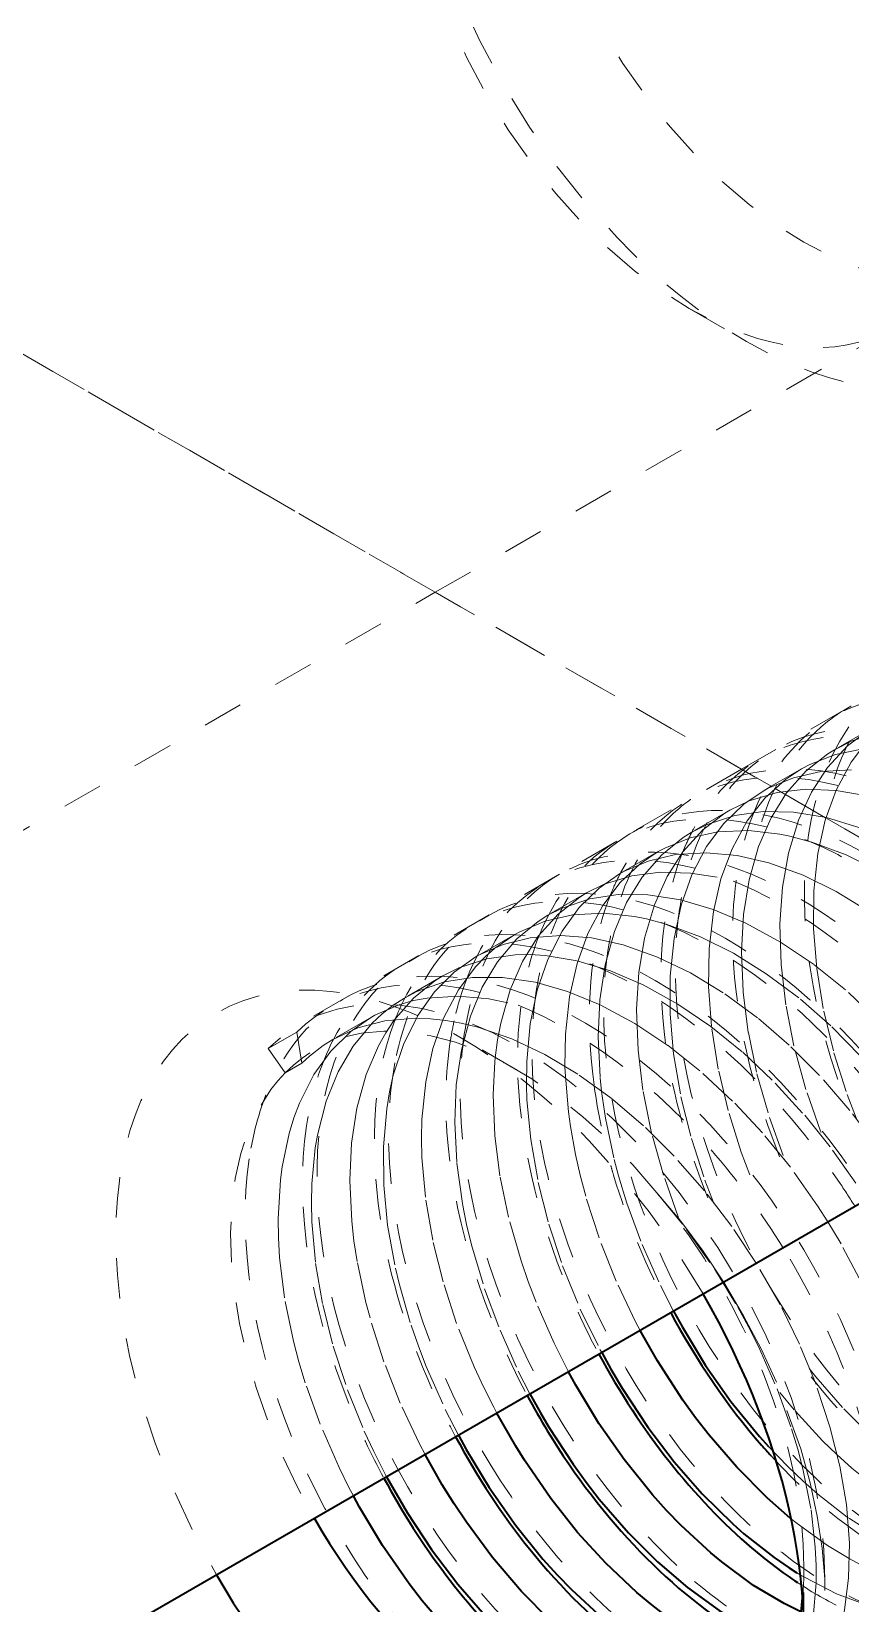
# Model space of a CAD drawing. Header units: millimetres. Extents: x -742 to 742, y -525 to 525.
# Drawn here: x 392.9 to 413.1, y -104.32 to -65.56 of the extents above; entities that cross this region are included whole.
import ezdxf

# ---------------------------------------------------------------- set-up
doc = ezdxf.new("R2010")
doc.units = ezdxf.units.MM
doc.linetypes.add('虚线', pattern=[2, 1, -1])
doc.layers.get('0').update_dxf_attribs({"lineweight": 35})
doc.layers.add('粗实线层', color=7, linetype='Continuous', lineweight=35)
doc.layers.add('虚线层', color=6, linetype='虚线', lineweight=18)

# ---------------------------------------------------------------- blocks, each defined once
blk = doc.blocks.new('*X14')
blk.add_line((-575.673, -475.253), (-620.941, -501.388))
for points in [[(-588.085, -482.418), (-587.864, -482.818), (-587.29, -483.757), (-586.666, -484.645), (-585.963, -485.511), (-585.741, -485.759)], [(-585.202, -487.523), (-585.771, -487.025), (-586.522, -486.269), (-587.206, -485.473), (-587.537, -485.047), (-587.852, -484.611), (-588.48, -483.645), (-588.907, -482.893)], [(-589.854, -483.44), (-589.627, -483.851), (-589.347, -484.322), (-588.713, -485.281), (-588.063, -486.135), (-587.375, -486.922), (-586.62, -487.666), (-586.349, -487.906)], [(-587.165, -488.377), (-587.894, -487.703), (-588.252, -487.333), (-588.597, -486.949), (-589.299, -486.079), (-589.921, -485.187), (-590.491, -484.245), (-590.673, -483.912)], [(-591.623, -484.461), (-591.365, -484.926), (-591.157, -485.278)], [(-591.974, -485.749), (-592.44, -484.933)], [(-591.157, -485.278), (-590.559, -486.195), (-590.238, -486.636), (-589.912, -487.055), (-589.191, -487.889), (-588.475, -488.604), (-587.739, -489.234), (-586.953, -489.798), (-586.203, -490.231), (-585.826, -490.41), (-585.459, -490.56), (-585.135, -490.672)], [(-593.388, -485.48), (-593.197, -485.828), (-592.627, -486.77), (-591.971, -487.705), (-591.303, -488.531), (-590.952, -488.92), (-590.599, -489.284), (-589.832, -489.988), (-589.087, -490.567), (-588.337, -491.051), (-587.553, -491.449), (-586.82, -491.719), (-586.458, -491.814), (-586.109, -491.879), (-585.713, -491.92)], [(-585.988, -492.389), (-586.637, -492.386), (-587.334, -492.272), (-588.096, -492.034), (-588.841, -491.697), (-589.592, -491.257), (-590.379, -490.688), (-591.115, -490.051), (-591.828, -489.33), (-592.545, -488.49), (-593.188, -487.625), (-593.495, -487.167), (-593.784, -486.704), (-594.21, -485.955)], [(-585.372, -491.295), (-585.971, -491.141), (-586.706, -490.855), (-587.491, -490.442), (-588.243, -489.945), (-588.619, -489.659), (-588.987, -489.354), (-589.751, -488.637), (-590.449, -487.873), (-591.111, -487.038), (-591.759, -486.094), (-591.974, -485.749)], [(-595.157, -486.501), (-594.651, -487.381), (-594.05, -488.295), (-593.402, -489.153), (-592.681, -489.982), (-591.963, -490.692), (-591.593, -491.018), (-591.224, -491.316), (-590.435, -491.871), (-589.684, -492.297), (-588.944, -492.62), (-588.186, -492.842), (-587.493, -492.941), (-586.836, -492.927), (-586.411, -492.853)], [(-586.419, -493.004), (-586.801, -493.189), (-587.389, -493.36), (-587.705, -493.404), (-588.027, -493.42), (-588.743, -493.364), (-589.457, -493.197), (-589.825, -493.071), (-590.192, -492.921), (-590.978, -492.515), (-591.728, -492.024), (-592.103, -491.74), (-592.47, -491.438), (-593.235, -490.727), (-593.937, -489.968), (-594.278, -489.559), (-594.603, -489.139), (-595.257, -488.2), (-595.824, -487.255), (-595.977, -486.975)], [(-586.349, -487.906), (-585.604, -488.491), (-585.226, -488.749), (-585.037, -488.869)], [(-584.946, -489.833), (-585.357, -489.63), (-586.107, -489.182), (-586.892, -488.604), (-587.165, -488.377)]]:
    blk.add_lwpolyline(points)
for centre, major_axis, start_param, end_param in [((-593.351, -485.459), (6, -10.392), 4.71236, 7.85401), ((-591.937, -484.643), (5, -8.66), 4.712355, 6.973002)]:
    blk.add_ellipse(centre, major_axis=major_axis, ratio=0.57735, start_param=start_param, end_param=end_param)
for points, knots in [([(-588.151, -482.458), (-587.514, -483.644), (-586.751, -484.758), (-585.835, -485.808), (-585.76, -485.893), (-585.684, -485.975)], [0, 0, 0, 0, 3121.7509, 3121.7509, 3397.801433, 3397.801433, 3397.801433, 3397.801433]), ([(-593.456, -485.517), (-592.925, -486.507), (-592.307, -487.446), (-590.061, -490.234), (-588.205, -491.63), (-586.294, -492.232), (-586.094, -492.284), (-585.896, -492.323)], [0, 0, 0, 0, 1344.958411, 1344.958411, 4437.026705, 4437.026705, 4805.081093, 4805.081093, 4805.081093, 4805.081093]), ([(-591.189, -485.375), (-589.842, -487.582), (-588.081, -489.4), (-585.929, -490.656), (-585.544, -490.844), (-585.165, -490.991)], [0, 0, 0, 0, 2804.383733, 2804.383733, 3420.256102, 3420.256102, 3420.256102, 3420.256102]), ([(-595.225, -486.539), (-594.318, -488.22), (-593.161, -489.751), (-590.382, -492.339), (-588.748, -493.211), (-587.305, -493.404)], [0, 0, 0, 0, 1562.72174, 1562.72174, 3439.761653, 3439.761653, 3439.761653, 3439.761653])]:
    blk.add_open_spline(points, degree=3, knots=knots)
for points in [[(-589.921, -483.48), (-588.908, -485.359), (-587.58, -487.044), (-586.147, -488.264)], [(-591.691, -484.497), (-591.532, -484.794), (-591.364, -485.087), (-591.189, -485.375)], [(-586.147, -488.264), (-585.775, -488.581), (-585.398, -488.865), (-585.021, -489.113)]]:
    blk.add_open_spline(points, degree=3)
at = {"layer": '虚线层', "color": 7}
for p, q in [((-575.673, -475.253), (-667.597, -422.18)), ((-593.958, -464.696), (-613.958, -453.149)), ((-564.776, -456.569), (-586.405, -469.057)), ((-587.694, -457.698), (-586.28, -458.514)), ((-593.958, -464.696), (-582.694, -458.193)), ((-615.221, -476.973), (-593.958, -464.696)), ((-586.405, -469.057), (-593.958, -464.696)), ((-583.16, -468.028), (-584.11, -468.577)), ((-586.405, -469.057), (-589.48, -470.832)), ((-585.673, -469.479), (-586.405, -469.057)), ((-584.927, -469.048), (-585.673, -469.479)), ((-585.673, -469.479), (-585.875, -469.596)), ((-565.673, -481.026), (-585.673, -469.479)), ((-586.697, -470.07), (-587.643, -470.617)), ((-589.48, -470.832), (-590.895, -471.649)), ((-588.464, -471.091), (-589.413, -471.639)), ((-590.895, -471.649), (-597.303, -475.348)), ((-590.23, -472.11), (-591.179, -472.658)), ((-591.999, -473.132), (-592.946, -473.678)), ((-593.768, -474.153), (-594.716, -474.7)), ((-595.533, -475.172), (-596.483, -475.72)), ((-597.368, -475.538), (-598.075, -475.947)), ((-597.248, -476.304), (-597.368, -475.538)), ((-597.657, -476.54), (-598.075, -475.947)), ((-591.937, -476.478), (-593.351, -475.661)), ((-597.248, -476.304), (-597.657, -476.54)), ((-584.866, -490.358), (-584.866, -488.725))]:
    blk.add_line(p, q, dxfattribs=at)
for points in [[(-582.341, -467.555), (-582.774, -467.848), (-583.274, -468.316), (-583.704, -468.882), (-584.073, -469.575), (-584.341, -470.318), (-584.524, -471.134), (-584.623, -472.059), (-584.629, -472.993), (-584.55, -473.968), (-584.376, -475.026), (-584.127, -476.05), (-583.798, -477.077), (-583.551, -477.722)], [(-584.441, -478.014), (-584.454, -477.981), (-584.815, -476.955), (-585.112, -475.877), (-585.313, -474.864), (-585.429, -473.874), (-585.457, -472.873), (-585.394, -471.97), (-585.245, -471.125), (-585, -470.313), (-584.683, -469.622), (-584.286, -469.018), (-583.789, -468.484), (-583.245, -468.079), (-583.16, -468.028)], [(-571.669, -478.82), (-571.935, -477.84), (-572.1, -477.342), (-572.282, -476.849), (-572.73, -475.809), (-573.231, -474.834), (-573.799, -473.885), (-574.46, -472.929), (-575.141, -472.07), (-575.501, -471.659), (-575.865, -471.271), (-576.665, -470.507), (-577.453, -469.863), (-578.26, -469.308), (-579.115, -468.827), (-579.926, -468.473), (-580.33, -468.335), (-580.723, -468.225), (-581.538, -468.081), (-582.281, -468.058), (-582.985, -468.148), (-583.675, -468.362), (-584.11, -468.577)], [(-584.11, -468.577), (-584.273, -468.677), (-584.807, -469.095), (-585.292, -469.643), (-585.678, -470.259), (-585.985, -470.963), (-586.22, -471.786), (-586.357, -472.639), (-586.407, -473.55), (-586.365, -474.556), (-586.237, -475.549), (-586.026, -476.565), (-585.718, -477.645), (-585.348, -478.67), (-585.328, -478.719)], [(-584.926, -469.048), (-584.721, -468.938), (-584.089, -468.693), (-583.405, -468.557), (-582.638, -468.534), (-581.873, -468.625), (-581.331, -468.752)], [(-586.2, -479.057), (-586.41, -478.499), (-586.735, -477.472), (-586.98, -476.45), (-587.147, -475.394), (-587.219, -474.42), (-587.206, -473.488), (-587.1, -472.567), (-586.912, -471.757), (-586.639, -471.02), (-586.265, -470.334), (-585.83, -469.775), (-585.323, -469.312), (-584.926, -469.048)], [(-583.69, -469.077), (-584.449, -469.116), (-585.127, -469.267), (-585.752, -469.528), (-585.875, -469.596)], [(-585.875, -469.596), (-586.346, -469.918), (-586.844, -470.395), (-587.268, -470.967), (-587.629, -471.664), (-587.89, -472.412), (-588.067, -473.232), (-588.162, -474.162), (-588.164, -475.1), (-588.08, -476.079), (-587.899, -477.137), (-587.641, -478.16), (-587.306, -479.187), (-587.076, -479.782)], [(-586.697, -470.07), (-586.219, -469.838), (-585.526, -469.633), (-584.818, -469.55), (-584.071, -469.58), (-583.444, -469.686)], [(-588.615, -478.057), (-588.631, -477.988), (-588.835, -476.972), (-588.956, -475.981), (-588.993, -474.977), (-588.938, -474.071), (-588.796, -473.223), (-588.555, -472.405), (-588.241, -471.707), (-587.849, -471.096), (-587.358, -470.556), (-586.82, -470.145), (-586.697, -470.07)], [(-577.203, -476.136), (-577.375, -475.863), (-578.038, -474.909), (-578.722, -474.053), (-579.451, -473.259), (-580.255, -472.502), (-581.046, -471.865), (-581.852, -471.315), (-582.705, -470.84), (-583.514, -470.493), (-584.311, -470.252), (-585.126, -470.117), (-585.868, -470.103), (-586.57, -470.2), (-587.253, -470.421), (-587.644, -470.617)], [(-587.644, -470.617), (-587.845, -470.742), (-588.374, -471.168), (-588.856, -471.723), (-589.239, -472.347), (-589.541, -473.056), (-589.769, -473.884), (-589.898, -474.74), (-589.94, -475.653), (-589.893, -476.663), (-589.858, -477)], [(-588.464, -471.091), (-588.299, -471.001), (-587.668, -470.746), (-586.986, -470.602), (-586.224, -470.572), (-585.462, -470.657), (-585.21, -470.708)], [(-585.21, -470.708), (-584.674, -470.853), (-583.826, -471.173), (-583.012, -471.584), (-582.201, -472.093), (-581.363, -472.729), (-580.59, -473.419), (-579.847, -474.185), (-579.108, -475.06), (-578.453, -475.948), (-577.855, -476.879), (-577.296, -477.893), (-576.836, -478.878), (-576.451, -479.87), (-576.13, -480.907), (-575.909, -481.874), (-575.772, -482.81), (-575.722, -483.75), (-575.765, -484.589), (-575.819, -484.989), (-575.893, -485.365), (-576.013, -485.804)], [(-590.759, -476.386), (-590.747, -475.593), (-590.645, -474.666), (-590.461, -473.85), (-590.194, -473.108), (-589.827, -472.417), (-589.399, -471.852), (-588.898, -471.383), (-588.464, -471.091)], [(-578.97, -477.156), (-579.49, -476.371), (-580.15, -475.489), (-580.894, -474.622), (-581.642, -473.866), (-582.42, -473.187), (-583.262, -472.566), (-584.074, -472.07), (-584.887, -471.672), (-585.732, -471.366), (-586.516, -471.185), (-587.274, -471.116), (-588.032, -471.163), (-588.708, -471.323), (-589.331, -471.592), (-589.413, -471.639)], [(-589.413, -471.639), (-589.919, -471.989), (-590.409, -472.471), (-590.827, -473.049), (-591.184, -473.753), (-591.441, -474.507), (-591.614, -475.333), (-591.702, -476.267), (-591.709, -476.845)], [(-590.23, -472.11), (-589.795, -471.896), (-589.108, -471.683), (-588.405, -471.594), (-587.661, -471.617), (-587.005, -471.723)], [(-592.488, -476.274), (-592.477, -476.171), (-592.42, -475.734), (-592.343, -475.319), (-592.11, -474.497), (-591.803, -473.795), (-591.416, -473.177), (-590.927, -472.629), (-590.392, -472.209), (-590.23, -472.11)], [(-583.04, -475.251), (-583.844, -474.497), (-584.634, -473.864), (-585.44, -473.321), (-586.296, -472.854), (-587.106, -472.515), (-587.903, -472.282), (-588.714, -472.154), (-589.451, -472.147), (-590.149, -472.251), (-590.829, -472.48), (-591.179, -472.658)], [(-591.179, -472.658), (-591.419, -472.809), (-591.946, -473.243), (-592.422, -473.805), (-592.797, -474.434), (-593.092, -475.147), (-593.314, -475.981), (-593.439, -476.842), (-593.478, -477.76), (-593.425, -478.773), (-593.286, -479.77), (-593.184, -480.281), (-593.063, -480.788), (-592.742, -481.868), (-592.361, -482.891), (-591.91, -483.898), (-591.623, -484.461)], [(-591.999, -473.132), (-591.876, -473.064), (-591.251, -472.803), (-590.572, -472.651), (-589.81, -472.611), (-589.048, -472.688), (-588.747, -472.747)], [(-588.747, -472.747), (-588.262, -472.876), (-587.417, -473.19), (-586.605, -473.595), (-585.794, -474.099), (-584.954, -474.727), (-584.176, -475.41), (-583.429, -476.17), (-582.688, -477.042), (-582.033, -477.927), (-581.432, -478.857), (-580.867, -479.869), (-580.4, -480.852), (-580.008, -481.842), (-579.682, -482.88), (-579.457, -483.85), (-579.317, -484.79), (-579.261, -485.733), (-579.295, -486.576), (-579.416, -487.354), (-579.567, -487.908)], [(-582.506, -479.197), (-583.067, -478.349), (-583.73, -477.47), (-584.479, -476.609), (-585.231, -475.859), (-586.012, -475.187), (-586.854, -474.571), (-587.664, -474.08), (-588.475, -473.689), (-589.32, -473.391), (-590.105, -473.219), (-590.862, -473.158), (-591.617, -473.213), (-592.287, -473.379), (-592.904, -473.655), (-592.946, -473.678)], [(-592.486, -473.467), (-592.468, -473.452), (-591.999, -473.132)], [(-592.44, -484.933), (-592.517, -484.787), (-592.768, -484.289), (-592.999, -483.791), (-593.431, -482.721), (-593.766, -481.694), (-594.021, -480.67), (-594.2, -479.611), (-594.285, -478.633), (-594.296, -478.155), (-594.285, -477.696), (-594.192, -476.766), (-594.014, -475.946), (-593.752, -475.198), (-593.388, -474.5), (-592.963, -473.927), (-592.722, -473.675), (-592.486, -473.467)], [(-593.768, -474.153), (-593.375, -473.956), (-592.689, -473.734), (-591.987, -473.637), (-591.618, -473.63), (-591.247, -473.652), (-590.504, -473.772)], [(-592.946, -473.678), (-593.488, -474.059), (-593.975, -474.549), (-594.39, -475.134), (-594.742, -475.845), (-594.992, -476.603), (-595.085, -477.012), (-595.156, -477.432), (-595.238, -478.37), (-595.227, -479.314), (-595.132, -480.297), (-594.94, -481.359), (-594.851, -481.737)], [(-590.504, -473.772), (-590.434, -473.788), (-589.638, -474.03), (-588.828, -474.377), (-587.972, -474.85), (-587.165, -475.399), (-586.375, -476.038), (-585.573, -476.797), (-584.846, -477.591), (-584.162, -478.447), (-583.497, -479.4), (-582.925, -480.346), (-582.419, -481.319), (-581.966, -482.36), (-581.614, -483.351), (-581.342, -484.332), (-581.145, -485.337), (-581.045, -486.257), (-581.031, -487.131), (-581.111, -487.988), (-581.276, -488.733), (-581.336, -488.927)], [(-595.667, -482.209), (-595.884, -481.192), (-595.962, -480.687), (-596.017, -480.197), (-596.065, -479.188), (-596.021, -478.274), (-595.89, -477.417), (-595.661, -476.589), (-595.359, -475.88), (-595.177, -475.555), (-594.979, -475.257), (-594.498, -474.703), (-593.969, -474.277), (-593.768, -474.153)], [(-584.274, -480.218), (-584.53, -479.82), (-585.201, -478.873), (-585.891, -478.024), (-586.624, -477.239), (-587.431, -476.492), (-588.225, -475.866), (-589.034, -475.33), (-589.889, -474.87), (-590.696, -474.537), (-591.489, -474.31), (-592.299, -474.19), (-593.036, -474.191), (-593.732, -474.304), (-594.409, -474.542), (-594.716, -474.7)], [(-594.716, -474.7), (-594.994, -474.877), (-595.264, -475.086), (-595.513, -475.317), (-595.984, -475.885), (-596.354, -476.521), (-596.646, -477.241), (-596.863, -478.08), (-596.917, -478.393)], [(-595.533, -475.172), (-595.45, -475.125), (-594.828, -474.857), (-594.495, -474.763), (-594.154, -474.699), (-593.397, -474.652), (-592.639, -474.722), (-592.166, -474.817)], [(-593.319, -475.319), (-593.694, -475.253), (-594.077, -475.211), (-594.446, -475.198), (-595.198, -475.261), (-595.866, -475.435), (-596.481, -475.719), (-596.483, -475.72)], [(-596.007, -475.496), (-595.533, -475.172)], [(-597.734, -478.864), (-597.562, -478.04), (-597.444, -477.651), (-597.307, -477.288), (-596.951, -476.584), (-596.532, -476.006), (-596.04, -475.523), (-596.007, -475.496)], [(-586.04, -481.238), (-586.647, -480.329), (-587.315, -479.455), (-588.066, -478.598), (-588.819, -477.852), (-589.599, -477.183), (-590.442, -476.574), (-591.255, -476.091), (-592.068, -475.708), (-592.912, -475.418), (-593.319, -475.319)], [(-596.721, -475.87), (-597.062, -476.132), (-597.248, -476.304)], [(-596.483, -475.72), (-596.721, -475.87)], [(-590.673, -483.912), (-591.026, -483.212), (-591.469, -482.202), (-591.666, -481.688), (-591.842, -481.178), (-592.152, -480.099), (-592.362, -479.083), (-592.488, -478.089), (-592.528, -477.082), (-592.488, -476.274)], [(-590.625, -477.865), (-590.675, -477.503), (-590.755, -476.527), (-590.759, -476.386)], [(-591.709, -476.845), (-591.696, -477.207), (-591.604, -478.187), (-591.417, -479.247), (-591.156, -480.272), (-590.818, -481.299), (-590.382, -482.369), (-589.896, -483.363), (-589.854, -483.44)], [(-589.858, -477), (-589.761, -477.659), (-589.547, -478.677), (-589.438, -479.086)], [(-588.907, -482.893), (-589.019, -482.68), (-589.494, -481.682), (-589.919, -480.609), (-590.248, -479.582), (-590.385, -479.065), (-590.499, -478.559), (-590.625, -477.865)], [(-587.915, -480.217), (-587.964, -480.093), (-588.33, -479.068), (-588.615, -478.057)], [(-596.917, -478.393), (-597.003, -479.279), (-597.013, -479.746), (-597.001, -480.217), (-596.908, -481.246), (-596.733, -482.254), (-596.476, -483.279), (-596.122, -484.359), (-595.709, -485.377), (-595.474, -485.881), (-595.226, -486.372), (-595.157, -486.501)], [(-595.977, -486.975), (-596.087, -486.764), (-596.331, -486.272), (-596.794, -485.209), (-597.163, -484.185), (-597.32, -483.667), (-597.455, -483.159), (-597.674, -482.091), (-597.796, -481.099), (-597.825, -480.611), (-597.832, -480.142), (-597.776, -479.186), (-597.734, -478.864)], [(-589.438, -479.086), (-589.233, -479.757), (-588.855, -480.78), (-588.406, -481.788), (-588.085, -482.418)], [(-584.352, -489.023), (-584.418, -488.261), (-584.536, -487.473), (-584.711, -486.651), (-584.943, -485.811), (-585.546, -484.173), (-585.924, -483.351), (-586.353, -482.531), (-586.83, -481.725), (-587.351, -480.943), (-587.903, -480.203), (-588.492, -479.5)], [(-588.492, -479.5), (-587.759, -480.403), (-587.074, -481.378), (-586.499, -482.323), (-586.234, -482.81), (-585.989, -483.295), (-585.528, -484.333), (-585.169, -485.324), (-585.018, -485.82), (-584.891, -486.305), (-584.69, -487.314), (-584.586, -488.238), (-584.566, -488.687), (-584.567, -489.116), (-584.64, -489.976), (-584.796, -490.725), (-584.906, -491.074), (-585.035, -491.397), (-585.374, -492.013), (-585.773, -492.503), (-586.001, -492.712), (-586.241, -492.893), (-586.419, -493.004)], [(-583.831, -491.51), (-583.618, -491.374), (-583.156, -490.978), (-582.763, -490.482), (-582.43, -489.86), (-582.195, -489.181), (-582.043, -488.426), (-581.977, -487.561), (-582.003, -486.681), (-582.114, -485.755), (-582.322, -484.744), (-582.605, -483.761), (-582.968, -482.769), (-583.434, -481.732), (-583.949, -480.762), (-584.274, -480.218)], [(-585.598, -492.53), (-585.141, -492.205), (-584.694, -491.732), (-584.344, -491.184), (-584.07, -490.547), (-583.869, -489.789), (-583.764, -488.995), (-583.745, -488.14), (-583.82, -487.187), (-583.981, -486.241), (-584.225, -485.268), (-584.568, -484.228), (-584.974, -483.237), (-585.454, -482.256), (-586.033, -481.249), (-586.04, -481.238)], [(-594.851, -481.737), (-594.554, -482.764), (-594.374, -483.281), (-594.18, -483.788), (-593.71, -484.848), (-593.388, -485.48)], [(-594.21, -485.955), (-594.349, -485.689), (-594.821, -484.689), (-595.224, -483.669), (-595.567, -482.588), (-595.667, -482.209)], [(-584.735, -483.836), (-584.574, -484.038), (-583.886, -484.829), (-583.132, -485.578), (-582.395, -486.203), (-581.647, -486.737), (-580.859, -487.19), (-580.117, -487.513), (-579.749, -487.636), (-579.393, -487.729), (-578.661, -487.836), (-578.004, -487.824), (-577.393, -487.701), (-576.807, -487.454), (-576.761, -487.428)], [(-584.057, -485.957), (-584.409, -485.614), (-585.108, -484.854), (-585.461, -484.426)], [(-585.741, -485.759), (-585.258, -486.26), (-584.892, -486.607), (-584.527, -486.928), (-583.797, -487.496)], [(-577.799, -488.015), (-577.968, -488.089), (-578.26, -488.188), (-578.561, -488.259), (-579.235, -488.319), (-579.916, -488.26), (-580.628, -488.09), (-581.4, -487.794), (-582.148, -487.404), (-582.527, -487.169), (-582.9, -486.913), (-583.683, -486.294), (-584.057, -485.957)], [(-583.753, -488.52), (-584.288, -488.196), (-585.036, -487.657), (-585.202, -487.523)], [(-583.797, -487.496), (-583.743, -487.534), (-582.993, -488.012), (-582.247, -488.388), (-581.478, -488.669), (-581.212, -488.739)], [(-582.029, -489.21), (-582.754, -488.987), (-583.127, -488.834), (-583.498, -488.657), (-583.753, -488.52)], [(-585.037, -488.869), (-584.916, -488.942)], [(-584.916, -488.942), (-584.853, -488.98), (-584.066, -489.385), (-583.332, -489.662), (-582.62, -489.83), (-581.906, -489.887), (-581.267, -489.826), (-580.963, -489.753), (-580.676, -489.654), (-580.295, -489.468)]]:
    blk.add_lwpolyline(points, dxfattribs=at)
for centre, major_axis in [((-586.28, -448.716), (-6, 10.392)), ((-587.694, -449.533), (-5, 8.66))]:
    blk.add_ellipse(centre, major_axis=major_axis, ratio=0.57735, dxfattribs=at)
for centre, major_axis, start_param, end_param in [((-593.351, -485.459), (6, -10.392), 1.570825, 4.71236), ((-591.937, -484.643), (-5.366, 9.294), 3.926991, 6.440091), ((-591.937, -484.643), (5, -8.66), 1.847448, 3.298498), ((-591.937, -484.643), (5, -8.66), 3.298498, 4.712355), ((-591.937, -484.643), (5, -8.66), 0.785398, 1.847448), ((-591.937, -484.643), (5, -8.66), 0.689817, 0.785398)]:
    blk.add_ellipse(centre, major_axis=major_axis, ratio=0.57735, start_param=start_param, end_param=end_param, dxfattribs=at)
for points, knots in [([(-571.06, -472.98), (-572.384, -470.748), (-574.189, -468.804), (-577.973, -466.376), (-579.908, -465.927), (-583.01, -466.781), (-584.14, -468.074), (-585.076, -471.821), (-584.871, -474.231), (-583.95, -476.946), (-583.835, -477.256), (-583.71, -477.564)], [0, 0, 0, 0, 1776.381933, 1776.381933, 3552.763865, 3552.763865, 5329.145798, 5329.145798, 7105.52773, 7105.52773, 7335.755729, 7335.755729, 7335.755729, 7335.755729]), ([(-582.484, -466.837), (-582.945, -467.189), (-583.341, -467.646), (-583.987, -468.792), (-584.224, -469.49), (-584.361, -470.262)], [0, 0, 0, 0, 1616.057718, 1616.057718, 3345.089216, 3345.089216, 3345.089216, 3345.089216]), ([(-572.474, -473.796), (-573.799, -471.565), (-575.603, -469.62), (-579.387, -467.193), (-581.322, -466.743), (-583.394, -467.314), (-583.868, -467.555), (-584.285, -467.884)], [0, 0, 0, 0, 2009.387884, 2009.387884, 4018.775768, 4018.775768, 4694.20721, 4694.20721, 4694.20721, 4694.20721]), ([(-570.868, -478.788), (-571.393, -476.511), (-572.572, -474.082), (-575.739, -470.03), (-577.689, -468.461), (-581.462, -466.969), (-583.24, -467.066), (-585.142, -468.443), (-585.64, -469.084), (-585.994, -469.871)], [0, 0, 0, 0, 1705.276752, 1705.276752, 3410.553503, 3410.553503, 5115.830255, 5115.830255, 5944.2708, 5944.2708, 5944.2708, 5944.2708]), ([(-584.285, -467.884), (-585.109, -468.532), (-585.712, -469.52), (-586.066, -470.939), (-586.104, -471.119), (-586.136, -471.303)], [0, 0, 0, 0, 2945.366657, 2945.366657, 3359.924511, 3359.924511, 3359.924511, 3359.924511]), ([(-572.283, -479.605), (-572.807, -477.327), (-573.987, -474.898), (-577.154, -470.847), (-579.104, -469.277), (-582.876, -467.786), (-584.655, -467.883), (-585.952, -468.822), (-585.97, -468.835), (-585.987, -468.848)], [0, 0, 0, 0, 1976.553362, 1976.553362, 3953.106723, 3953.106723, 5929.660085, 5929.660085, 5956.803873, 5956.803873, 5956.803873, 5956.803873]), ([(-572.495, -484.085), (-572.106, -482.335), (-572.387, -480.032), (-574.186, -475.379), (-575.685, -473.087), (-579.229, -469.639), (-581.232, -468.525), (-584.817, -468.045), (-586.357, -468.686), (-587.409, -470.216), (-587.503, -470.371), (-587.59, -470.533)], [0, 0, 0, 0, 1787.567146, 1787.567146, 3575.134292, 3575.134292, 5362.701438, 5362.701438, 7150.268584, 7150.268584, 7339.75795, 7339.75795, 7339.75795, 7339.75795]), ([(-576.541, -475.75), (-577.726, -473.839), (-579.261, -472.146), (-582.771, -469.647), (-584.735, -469.044), (-587.661, -469.55), (-588.719, -470.354), (-589.38, -471.599)], [0, 0, 0, 0, 1530.480859, 1530.480859, 3291.262553, 3291.262553, 4720.507493, 4720.507493, 4720.507493, 4720.507493]), ([(-573.909, -484.902), (-573.52, -483.152), (-573.801, -480.849), (-575.6, -476.195), (-577.1, -473.903), (-580.643, -470.455), (-582.647, -469.341), (-585.667, -468.937), (-586.777, -469.186), (-587.66, -469.805)], [0, 0, 0, 0, 1617.12606, 1617.12606, 3234.25212, 3234.25212, 4851.378181, 4851.378181, 5959.688092, 5959.688092, 5959.688092, 5959.688092]), ([(-587.66, -469.805), (-588.065, -470.089), (-588.423, -470.451), (-589.158, -471.521), (-589.466, -472.304), (-589.639, -473.192)], [0, 0, 0, 0, 1371.925563, 1371.925563, 3371.292327, 3371.292327, 3371.292327, 3371.292327]), ([(-575.63, -482.643), (-575.882, -480.976), (-576.508, -479.16), (-578.68, -475.177), (-580.429, -473.138), (-584.186, -470.463), (-586.149, -469.861), (-588.341, -470.24), (-588.869, -470.451), (-589.335, -470.763)], [0, 0, 0, 0, 1453.323716, 1453.323716, 3371.585493, 3371.585493, 5289.84727, 5289.84727, 5974.709713, 5974.709713, 5974.709713, 5974.709713]), ([(-585.994, -469.871), (-586.37, -470.704), (-586.586, -471.701), (-586.677, -474.597), (-586.263, -476.639), (-585.467, -478.611)], [0, 0, 0, 0, 1291.311006, 1291.311006, 3374.172496, 3374.172496, 3374.172496, 3374.172496]), ([(-578.307, -476.774), (-578.543, -476.392), (-578.793, -476.018), (-580.572, -473.56), (-582.489, -471.873), (-586.284, -470.105), (-588.116, -470.045), (-589.48, -470.832), (-589.48, -470.832), (-589.48, -470.832)], [0, 0, 0, 0, 476.42667, 476.42667, 3220.713213, 3220.713213, 5964.999756, 5964.999756, 5965.515417, 5965.515417, 5965.515417, 5965.515417]), ([(-589.335, -470.763), (-590.175, -471.324), (-590.817, -472.209), (-591.28, -473.628), (-591.354, -473.919), (-591.412, -474.222)], [0, 0, 0, 0, 2725.486609, 2725.486609, 3386.273293, 3386.273293, 3386.273293, 3386.273293]), ([(-587.77, -470.901), (-588.361, -472.231), (-588.539, -473.977), (-588.094, -477.107), (-587.738, -478.382), (-587.234, -479.627)], [0, 0, 0, 0, 2063.554478, 2063.554478, 3388.678958, 3388.678958, 3388.678958, 3388.678958]), ([(-580.077, -477.796), (-580.726, -476.746), (-581.48, -475.756), (-584.031, -473.066), (-586.029, -471.815), (-589.685, -471.042), (-591.301, -471.529), (-592.671, -473.171), (-592.936, -473.624), (-593.144, -474.133)], [0, 0, 0, 0, 1030.544842, 1030.544842, 3186.026892, 3186.026892, 5341.508942, 5341.508942, 5998.645197, 5998.645197, 5998.645197, 5998.645197]), ([(-579.464, -489.821), (-578.961, -489.573), (-578.527, -489.199), (-577.319, -487.462), (-577.053, -485.492), (-577.875, -481.016), (-578.954, -478.565), (-581.986, -474.376), (-583.904, -472.69), (-587.698, -470.921), (-589.53, -470.861), (-590.894, -471.648), (-590.894, -471.648), (-590.895, -471.649)], [0, 0, 0, 0, 778.000965, 778.000965, 2739.057784, 2739.057784, 4700.114604, 4700.114604, 6661.171423, 6661.171423, 8622.228242, 8622.228242, 8622.596732, 8622.596732, 8622.596732, 8622.596732]), ([(-589.542, -471.929), (-589.628, -472.121), (-589.706, -472.324), (-590.176, -473.762), (-590.259, -475.267), (-590.037, -476.874)], [0, 0, 0, 0, 495.304743, 495.304743, 3380.760397, 3380.760397, 3380.760397, 3380.760397]), ([(-584.615, -490.859), (-583.864, -491.127), (-583.141, -491.241), (-580.97, -491.058), (-579.827, -490.052), (-578.829, -486.759), (-578.988, -484.513), (-580.579, -479.866), (-581.993, -477.522), (-585.446, -473.883), (-587.443, -472.632), (-591.099, -471.858), (-592.715, -472.345), (-594.345, -474.299), (-594.745, -475.222), (-594.951, -476.295)], [0, 0, 0, 0, 735.160049, 735.160049, 2414.297189, 2414.297189, 4093.434329, 4093.434329, 5772.571469, 5772.571469, 7451.708609, 7451.708609, 9130.84575, 9130.84575, 10058.789982, 10058.789982, 10058.789982, 10058.789982]), ([(-581.843, -478.815), (-582.909, -477.096), (-584.257, -475.549), (-587.567, -472.954), (-589.551, -472.201), (-592.71, -472.448), (-593.92, -473.258), (-594.656, -474.606)], [0, 0, 0, 0, 1394.496352, 1394.496352, 3176.286646, 3176.286646, 4756.612661, 4756.612661, 4756.612661, 4756.612661]), ([(-587.884, -472.224), (-587.968, -472.667), (-588.019, -473.136), (-588.103, -475.782), (-587.487, -478.307), (-585.198, -482.96), (-583.555, -485.033), (-580.957, -487.043), (-580.093, -487.524), (-579.264, -487.813)], [0, 0, 0, 0, 505.865379, 505.865379, 2727.765203, 2727.765203, 4949.665027, 4949.665027, 6026.166461, 6026.166461, 6026.166461, 6026.166461]), ([(-586.407, -491.872), (-585.125, -492.332), (-583.925, -492.333), (-581.709, -491.218), (-580.925, -489.742), (-580.715, -485.806), (-581.293, -483.394), (-583.583, -478.804), (-585.268, -476.681), (-588.981, -473.77), (-590.965, -473.018), (-594.313, -473.28), (-595.639, -474.292), (-597.016, -477.635), (-597.055, -479.923), (-596.447, -482.323)], [0, 0, 0, 0, 1118.537692, 1118.537692, 2615.863271, 2615.863271, 4113.18885, 4113.18885, 5610.514428, 5610.514428, 7107.840007, 7107.840007, 8605.165585, 8605.165585, 10102.491164, 10102.491164, 10102.491164, 10102.491164]), ([(-591.327, -472.998), (-591.623, -473.674), (-591.815, -474.457), (-591.929, -475.753), (-591.938, -476.204), (-591.918, -476.668)], [0, 0, 0, 0, 2259.610562, 2259.610562, 3393.780442, 3393.780442, 3393.780442, 3393.780442]), ([(-589.639, -473.192), (-589.844, -474.241), (-589.862, -475.435), (-589.35, -479.035), (-588.355, -481.556), (-585.525, -485.835), (-583.726, -487.542), (-580.342, -489.263), (-578.79, -489.376), (-577.625, -488.769)], [0, 0, 0, 0, 945.205488, 945.205488, 2690.872074, 2690.872074, 4436.53866, 4436.53866, 6053.514716, 6053.514716, 6053.514716, 6053.514716]), ([(-583.608, -479.838), (-583.727, -479.646), (-583.848, -479.457), (-585.416, -477.115), (-587.295, -475.318), (-591.096, -473.279), (-592.975, -473.063), (-595.288, -474.096), (-595.988, -474.792), (-596.471, -475.725)], [0, 0, 0, 0, 194.321418, 194.321418, 2428.573311, 2428.573311, 4662.825204, 4662.825204, 6010.999172, 6010.999172, 6010.999172, 6010.999172]), ([(-588.261, -492.863), (-588.144, -492.907), (-588.028, -492.948), (-586.204, -493.522), (-584.688, -493.191), (-582.762, -490.959), (-582.378, -489.086), (-582.972, -484.699), (-583.946, -482.24), (-586.831, -477.931), (-588.709, -476.135), (-592.51, -474.096), (-594.389, -473.879), (-596.961, -475.028), (-597.802, -476.049), (-598.258, -477.432)], [0, 0, 0, 0, 117.157884, 117.157884, 1842.911293, 1842.911293, 3568.664703, 3568.664703, 5294.418113, 5294.418113, 7020.171522, 7020.171522, 8745.924932, 8745.924932, 10096.557565, 10096.557565, 10096.557565, 10096.557565]), ([(-585.379, -480.859), (-585.91, -479.999), (-586.511, -479.179), (-588.84, -476.525), (-590.824, -475.142), (-594.537, -474.078), (-596.221, -474.408), (-597.368, -475.538)], [0, 0, 0, 0, 779.902999, 779.902999, 2773.375031, 2773.375031, 4766.847064, 4766.847064, 4766.847064, 4766.847064]), ([(-591.412, -474.222), (-591.727, -475.862), (-591.574, -477.857), (-590.26, -482.291), (-588.938, -484.689), (-585.927, -488.141), (-584.343, -489.301), (-582.854, -489.839)], [0, 0, 0, 0, 1494.65676, 1494.65676, 3265.342406, 3265.342406, 4797.783316, 4797.783316, 4797.783316, 4797.783316]), ([(-594.656, -474.606), (-594.749, -474.778), (-594.835, -474.958), (-594.925, -475.175), (-594.936, -475.202), (-594.947, -475.23)], [0, 0, 0, 0, 2969.304442, 2969.304442, 3400.691553, 3400.691553, 3400.691553, 3400.691553]), ([(-593.17, -475.194), (-593.232, -475.496), (-593.277, -475.81), (-593.489, -478.221), (-592.987, -480.725), (-590.877, -485.445), (-589.297, -487.603), (-587.561, -489.081)], [0, 0, 0, 0, 347.364278, 347.364278, 2568.508989, 2568.508989, 4789.653699, 4789.653699, 4789.653699, 4789.653699]), ([(-593.581, -475.734), (-593.708, -476.536), (-593.731, -477.415), (-593.452, -480.338), (-592.755, -482.512), (-591.691, -484.497)], [0, 0, 0, 0, 1082.988749, 1082.988749, 3414.24057, 3414.24057, 3414.24057, 3414.24057]), ([(-594.951, -476.295), (-595.117, -477.164), (-595.155, -478.132), (-594.838, -481.453), (-593.949, -483.984), (-592.603, -486.192)], [0, 0, 0, 0, 1058.081094, 1058.081094, 3423.203613, 3423.203613, 3423.203613, 3423.203613]), ([(-591.918, -476.668), (-591.842, -478.439), (-591.354, -480.399), (-590.334, -482.679), (-590.135, -483.084), (-589.921, -483.48)], [0, 0, 0, 0, 2797.548954, 2797.548954, 3412.099389, 3412.099389, 3412.099389, 3412.099389]), ([(-597.132, -477.849), (-597.43, -479.858), (-597.046, -482.329), (-595.833, -485.334), (-595.544, -485.946), (-595.225, -486.539)], [0, 0, 0, 0, 2730.557811, 2730.557811, 3442.332397, 3442.332397, 3442.332397, 3442.332397]), ([(-598.546, -478.665), (-598.844, -480.675), (-598.46, -483.145), (-596.536, -487.913), (-595.02, -490.153), (-593.087, -491.953), (-592.859, -492.151), (-592.63, -492.337)], [0, 0, 0, 0, 2276.550976, 2276.550976, 4553.101951, 4553.101951, 4853.483818, 4853.483818, 4853.483818, 4853.483818]), ([(-589.624, -478.842), (-589.602, -478.918), (-589.581, -478.994), (-589.217, -480.221), (-588.737, -481.37), (-588.151, -482.458)], [0, 0, 0, 0, 209.99937, 209.99937, 3391.135326, 3391.135326, 3391.135326, 3391.135326]), ([(-585.324, -492.405), (-584.104, -492.506), (-583.046, -492.111), (-581.348, -490.142), (-580.964, -488.269), (-581.532, -484.073), (-582.367, -481.849), (-583.608, -479.838)], [0, 0, 0, 0, 1356.81765, 1356.81765, 3133.270099, 3133.270099, 4755.217695, 4755.217695, 4755.217695, 4755.217695]), ([(-586.918, -493.439), (-586.868, -493.442), (-586.818, -493.443), (-585.203, -493.466), (-583.968, -492.604), (-582.754, -489.526), (-582.791, -487.349), (-583.898, -483.631), (-584.553, -482.197), (-585.379, -480.859)], [0, 0, 0, 0, 72.098604, 72.098604, 2356.9904, 2356.9904, 4641.882196, 4641.882196, 6032.859287, 6032.859287, 6032.859287, 6032.859287]), ([(-596.447, -482.323), (-595.84, -484.724), (-594.606, -487.165), (-591.582, -490.918), (-589.87, -492.254), (-588.261, -492.863)], [0, 0, 0, 0, 1783.650581, 1783.650581, 3446.212757, 3446.212757, 3446.212757, 3446.212757]), ([(-584.687, -484.041), (-583.434, -485.633), (-581.98, -486.894), (-579.845, -487.98), (-579.15, -488.205), (-578.494, -488.294)], [0, 0, 0, 0, 2261.085396, 2261.085396, 3387.202336, 3387.202336, 3387.202336, 3387.202336]), ([(-592.603, -486.192), (-591.256, -488.399), (-589.495, -490.216), (-587.285, -491.507), (-586.841, -491.716), (-586.407, -491.872)], [0, 0, 0, 0, 2735.620813, 2735.620813, 3427.668047, 3427.668047, 3427.668047, 3427.668047]), ([(-592.63, -492.337), (-591.12, -493.557), (-589.542, -494.242), (-586.618, -494.282), (-585.383, -493.421), (-584.458, -491.079), (-584.317, -490.102), (-584.352, -489.023)], [0, 0, 0, 0, 1743.796929, 1743.796929, 3752.654665, 3752.654665, 4800.766231, 4800.766231, 4800.766231, 4800.766231])]:
    blk.add_open_spline(points, degree=3, knots=knots, dxfattribs=at)
for points in [[(-585.987, -468.848), (-586.947, -469.568), (-587.602, -470.749), (-587.884, -472.224)], [(-587.59, -470.533), (-587.653, -470.652), (-587.714, -470.775), (-587.77, -470.901)], [(-589.48, -470.832), (-590.279, -471.294), (-590.907, -472.04), (-591.327, -472.998)], [(-590.895, -471.649), (-592.045, -472.313), (-592.84, -473.567), (-593.17, -475.194)], [(-589.38, -471.599), (-589.437, -471.706), (-589.491, -471.815), (-589.542, -471.929)], [(-593.144, -474.133), (-593.288, -474.484), (-593.404, -474.863), (-593.492, -475.264)], [(-594.947, -475.23), (-595.603, -476.894), (-595.631, -479.146), (-595.033, -481.507)], [(-593.492, -475.264), (-593.526, -475.417), (-593.556, -475.574), (-593.581, -475.734)], [(-596.471, -475.725), (-596.789, -476.337), (-597.014, -477.052), (-597.132, -477.849)], [(-590.037, -476.874), (-589.948, -477.517), (-589.81, -478.177), (-589.624, -478.842)], [(-598.258, -477.432), (-598.385, -477.817), (-598.481, -478.229), (-598.546, -478.665)], [(-595.033, -481.507), (-594.69, -482.863), (-594.146, -484.232), (-593.456, -485.517)], [(-585.684, -485.975), (-585.076, -486.644), (-584.435, -487.228), (-583.785, -487.715)], [(-583.785, -487.715), (-582.769, -488.476), (-581.73, -488.999), (-580.754, -489.227)], [(-587.561, -489.081), (-586.586, -489.911), (-585.578, -490.513), (-584.615, -490.859)], [(-585.021, -489.113), (-584.994, -489.131), (-584.967, -489.149), (-584.94, -489.166)], [(-584.94, -489.166), (-584.576, -489.401), (-584.212, -489.604), (-583.852, -489.773)]]:
    blk.add_open_spline(points, degree=3, dxfattribs=at)
blk = doc.blocks.new('*X15')
at = {"layer": '虚线层', "color": 7}
for p, q in [((-593.958, -464.696), (-613.958, -453.149)), ((-586.405, -469.057), (-593.958, -464.696)), ((-585.673, -469.479), (-586.405, -469.057)), ((-585.657, -469.488), (-585.673, -469.479)), ((-584.344, -470.246), (-585.657, -469.488)), ((-579.967, -472.773), (-584.344, -470.246))]:
    blk.add_line(p, q, dxfattribs=at)
for centre, major_axis in [((-586.28, -448.716), (-6, 10.392)), ((-584.866, -447.9), (-5, 8.66))]:
    blk.add_ellipse(centre, major_axis=major_axis, ratio=0.57735, dxfattribs=at)
blk = doc.blocks.new('*X13')
at = {"color": 0, "linetype": 'ByBlock'}
for name in ['*X15', '*X14']:
    blk.add_blockref(name, (0, 0), dxfattribs=at)

msp = doc.modelspace()

# ---------------------------------------------------------------- block references
at = {"layer": '粗实线层'}
msp.add_blockref('*X13', (996.816, 385.306), dxfattribs=at)

doc.saveas('drawing.dxf')
